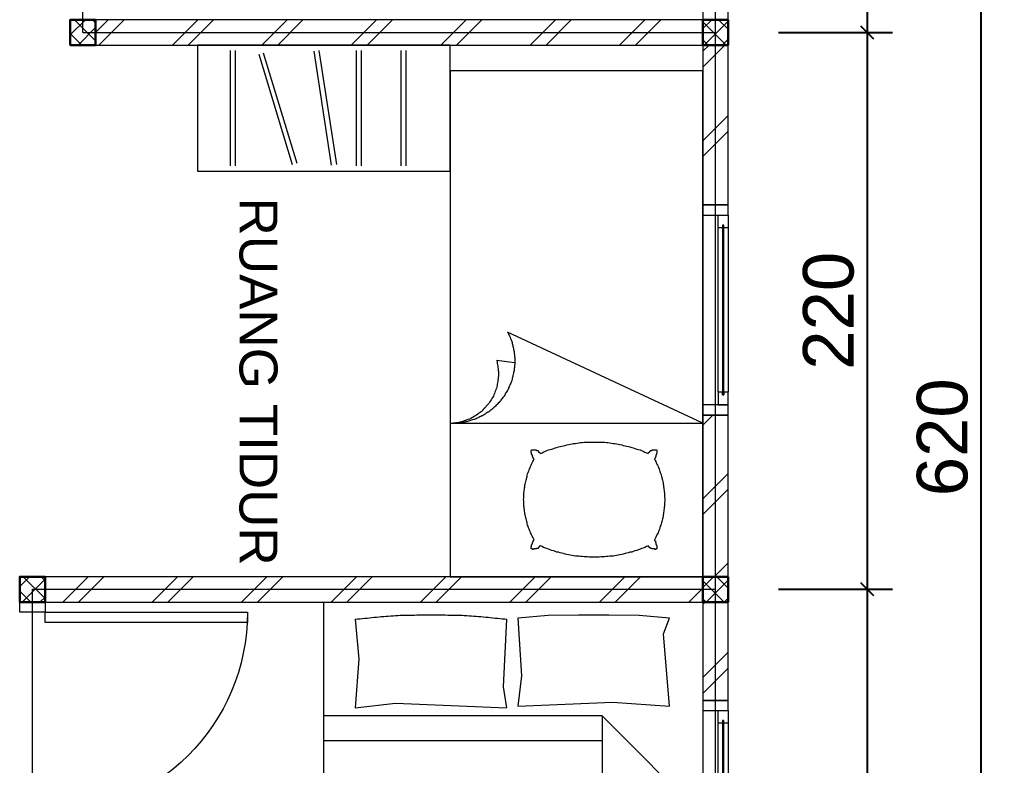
# Model space of a CAD drawing. Header units: millimetres. Extents: x -10 to 1564, y -8 to 383.
# Drawn here: x 83.9 to 91.7, y 3.01 to 8.9 of the extents above; entities that cross this region are included whole.
import ezdxf

# ---------------------------------------------------------------- set-up
doc = ezdxf.new("R2010")
doc.units = ezdxf.units.MM
doc.header["$MEASUREMENT"] = 0
doc.layers.get('0').update_dxf_attribs({"lineweight": 5})
for name, color, linetype, lineweight in [('ars', 11, 'Continuous', 0), ('FUR', 141, 'Continuous', 15), ('KOL', 1, 'Continuous', 30), ('KOLOM', 4, 'Continuous', 9), ('KUSEN', 6, 'Continuous', 15), ('not', 7, 'Continuous', 20), ('tem', 5, 'Continuous', 20), ('U', 6, 'Continuous', 20)]:
    doc.layers.add(name, color=color, linetype=linetype, lineweight=lineweight)
doc.layers.add('AS', color=1, linetype='Continuous', lineweight=5, plot=False)
doc.styles.get("Standard").update_dxf_attribs({"font": 'arial.ttf'})
doc.dimstyles.new('SK-50', dxfattribs={"dimscale": 0, "dimtxt": 0.4, "dimasz": 0.1, "dimexe": 0.2, "dimexo": 0, "dimgap": 0.1, "dimtad": 1, "dimdec": 0, "dimlfac": 50, "dimzin": 0, "dimdsep": 46, "dimtxsty": 'Standard', "dimblk": 'OBLIQUE', "dimcen": 0.09, "dimclrd": 256, "dimclre": 256, "dimclrt": 256, "dimadec": 0, "dimazin": 0, "dimtfac": 1, "dimtdec": 0, "dimtofl": 0, "dimtmove": 0, "dimatfit": 3, "dimldrblk": 'OBLIQUE', "dimfxl": 0, "dimtolj": 1, "dimtzin": 0, "dimarcsym": 0})
pattern_1 = [(45, (0.75003, 0), (-0.3535534, 0.3535534), []), (45, (0.87503, 0), (-0.3535534, 0.3535534), [])]

# ---------------------------------------------------------------- blocks, each defined once
blk = doc.blocks.new('P.80')
at = {"layer": 'KUSEN'}
for points in [[(-69.8094, -74.8368), (-69.7694, -74.8368), (-69.7694, -74.0368), (-69.8094, -74.0368)], [(-70.6094, -74.9368), (-70.5694, -74.9368), (-70.5694, -74.8368), (-70.6094, -74.8368)], [(-69.7694, -74.9368), (-69.7294, -74.9368), (-69.7294, -74.8368), (-69.7694, -74.8368)]]:
    blk.add_lwpolyline(points, close=True, dxfattribs=at)
blk.add_arc((-69.7694, -74.8368), 0.8, 90, 180, dxfattribs=at)
blk = doc.blocks.new('BED1')
at = {"layer": 'FUR', "linetype": 'Continuous'}
for points in [[(1.9976, 0), (1.9976, 1.4976), (0, 1.4976), (0, 0), (1.9976, 0)], [(1.5484, 1.0993), (1.1489, 1.0993), (1.1489, 1.4976), (1.5484, 1.0993)], [(1.9346, 1.3656), (1.9443, 1.2458), (1.9467, 1.1259), (1.9467, 1.0061), (1.9443, 0.8862), (1.9346, 0.7663), (1.707, 0.7809), (1.586, 0.7663), (1.6017, 1.1404), (1.586, 1.3656), (1.8717, 1.3426), (1.9346, 1.3656)], [(1.4492, 1.0993), (1.4492, 0)], [(1.5484, 1.0993), (1.5484, 0)], [(1.9298, 0.1235), (1.7724, 0.138), (1.5799, 0.1235), (1.5981, 0.2833), (1.5799, 0.7228), (1.6634, 0.7094), (1.9298, 0.7228)], [(1.9298, 0.1235), (1.931, 0.1332), (1.9322, 0.1429), (1.9334, 0.1513), (1.9346, 0.161), (1.9346, 0.1707), (1.9358, 0.1804), (1.937, 0.1889), (1.9383, 0.1985), (1.9383, 0.2082), (1.9395, 0.2179), (1.9407, 0.2264), (1.9407, 0.2361), (1.9419, 0.2458), (1.9419, 0.2542), (1.9431, 0.2639), (1.9431, 0.2736), (1.9443, 0.2833), (1.9443, 0.2918), (1.9455, 0.3015), (1.9455, 0.3111), (1.9455, 0.3208), (1.9467, 0.3293), (1.9467, 0.339), (1.9467, 0.3487), (1.9467, 0.3584), (1.9479, 0.3668), (1.9479, 0.3765), (1.9479, 0.3862), (1.9479, 0.3959), (1.9479, 0.4044), (1.9479, 0.414), (1.9479, 0.4237), (1.9479, 0.4334), (1.9479, 0.4419), (1.9479, 0.4516), (1.9479, 0.4613), (1.9479, 0.4709), (1.9479, 0.4794), (1.9467, 0.4891), (1.9467, 0.4988), (1.9467, 0.5085), (1.9467, 0.5169), (1.9455, 0.5266), (1.9455, 0.5363), (1.9455, 0.546), (1.9443, 0.5545), (1.9443, 0.5642), (1.9431, 0.5738), (1.9431, 0.5835), (1.9419, 0.592), (1.9419, 0.6017), (1.9407, 0.6114), (1.9407, 0.6199), (1.9395, 0.6295), (1.9383, 0.6392), (1.9383, 0.6489), (1.937, 0.6574), (1.9358, 0.6671), (1.9346, 0.6768), (1.9346, 0.6864), (1.9334, 0.6949), (1.9322, 0.7046), (1.931, 0.7143), (1.9298, 0.7228)]]:
    blk.add_lwpolyline(points, dxfattribs=at)
blk = doc.blocks.new('T. J1')
at = {"layer": 'KUSEN'}
for p, q in [((-0.77, 0), (-0.02, 0)), ((0.77, 0), (0.02, 0))]:
    blk.add_line(p, q, dxfattribs=at)
for points in [[(-0.81, 0), (-0.77, 0), (-0.77, 0.1), (-0.81, 0.1)], [(-0.02, 0), (0.02, 0), (0.02, 0.1), (-0.02, 0.1)], [(-0.02, 0), (0.02, 0), (0.02, 0.1), (-0.02, 0.1)], [(0.81, 0), (0.77, 0), (0.77, 0.1), (0.81, 0.1)]]:
    blk.add_lwpolyline(points, close=True, dxfattribs=at)
for points in [[(-0.72, 0.0775), (-0.72, 0.06), (-0.77, 0.06), (-0.77, 0.1), (-0.72, 0.1), (-0.72, 0.0825), (-0.73, 0.0825), (-0.73, 0.0775), (-0.72, 0.0775)], [(-0.72, 0.1), (-0.07, 0.1)], [(-0.07, 0.0775), (-0.07, 0.06), (-0.02, 0.06), (-0.02, 0.1), (-0.07, 0.1), (-0.07, 0.0825), (-0.06, 0.0825), (-0.06, 0.0775), (-0.07, 0.0775)], [(0.07, 0.0775), (0.07, 0.06), (0.02, 0.06), (0.02, 0.1), (0.07, 0.1), (0.07, 0.0825), (0.06, 0.0825), (0.06, 0.0775), (0.07, 0.0775)], [(0.72, 0.1), (0.07, 0.1)], [(0.72, 0.0775), (0.72, 0.06), (0.77, 0.06), (0.77, 0.1), (0.72, 0.1), (0.72, 0.0825), (0.73, 0.0825), (0.73, 0.0775), (0.72, 0.0775)], [(-0.07, 0.06), (-0.72, 0.06)], [(0.07, 0.06), (0.72, 0.06)]]:
    blk.add_lwpolyline(points, dxfattribs=at)
at = {"layer": 'KUSEN', "color": 141}
for points in [[(-0.73, 0.0775), (-0.06, 0.0775), (-0.06, 0.0825), (-0.73, 0.0825)], [(0.73, 0.0775), (0.06, 0.0775), (0.06, 0.0825), (0.73, 0.0825)]]:
    blk.add_lwpolyline(points, close=True, dxfattribs=at)
blk = doc.blocks.new('T. J2')
for p, q in [((0.2877, 0.1), (0.2877, 0.0825)), ((0.2877, 0.0775), (0.2877, 0.06))]:
    blk.add_line(p, q)
at = {"layer": 'KUSEN'}
blk.add_line((-0.4123, 0), (0.3377, 0), dxfattribs=at)
for points in [[(-0.4523, 0), (-0.4123, 0), (-0.4123, 0.1), (-0.4523, 0.1)], [(0.3377, 0), (0.3777, 0), (0.3777, 0.1), (0.3377, 0.1)], [(0.3377, 0), (0.3777, 0), (0.3777, 0.1), (0.3377, 0.1)]]:
    blk.add_lwpolyline(points, close=True, dxfattribs=at)
for points in [[(-0.3623, 0.0775), (-0.3623, 0.06), (-0.4123, 0.06), (-0.4123, 0.1), (-0.3623, 0.1), (-0.3623, 0.0825), (-0.3723, 0.0825), (-0.3723, 0.0775), (-0.3623, 0.0775)], [(-0.3623, 0.1), (0.2877, 0.1)], [(0.2877, 0.0775), (0.2877, 0.06), (0.3377, 0.06), (0.3377, 0.1), (0.2877, 0.1), (0.2877, 0.0825), (0.2977, 0.0825), (0.2977, 0.0775), (0.2877, 0.0775)], [(0.2877, 0.06), (-0.3623, 0.06)]]:
    blk.add_lwpolyline(points, dxfattribs=at)
at = {"layer": 'KUSEN', "color": 141}
blk.add_lwpolyline([(-0.3723, 0.0775), (0.2977, 0.0775), (0.2977, 0.0825), (-0.3723, 0.0825)], close=True, dxfattribs=at)
blk = doc.blocks.new('K 10.10')
at = {"layer": 'ars'}
h = blk.add_hatch(dxfattribs=at)
h.set_pattern_fill('_USER', color=256, scale=0.05, angle=45, double=1, pattern_type=0)
h.set_pattern_definition([(45, (1560.78834, 1375.80689), (-0.03535534, 0.03535534), []), (135, (1560.78834, 1375.80689), (-0.03535534, -0.03535534), [])])
h.paths.add_polyline_path([(1560.5383, 1380.4069), (1560.6383, 1380.4069), (1560.6383, 1380.5069), (1560.5383, 1380.5069)])
at = {"layer": 'KOL'}
blk.add_lwpolyline([(1560.5383, 1380.4069), (1560.6383, 1380.4069), (1560.6383, 1380.5069), (1560.5383, 1380.5069)], close=True, dxfattribs=at)
blk = doc.blocks.new('_Oblique')
at = {"color": 0, "linetype": 'ByBlock', "lineweight": -2}
blk.add_line((-0.5, -0.5), (0.5, 0.5), dxfattribs=at)
blk = doc.blocks.new('*D147')
at = {"layer": 'Defpoints', "color": 0}
for p in [(90.8011, 11.799), (90.8011, -0.601), (91.5011, -0.601)]:
    blk.add_point(p, dxfattribs=at)
at = {"layer": 'U', "lineweight": -2}
for p, q in [((90.8011, 11.799), (91.7011, 11.799)), ((91.5011, 11.799), (91.5011, -0.601)), ((90.8011, -0.601), (91.7011, -0.601))]:
    blk.add_line(p, q, dxfattribs=at)
at = {"layer": 'U', "lineweight": -2, "xscale": 0.1, "yscale": 0.1, "zscale": 0.1}
for p, rotation in [((91.5011, 11.799), 90), ((91.5011, -0.601), 270)]:
    blk.add_blockref('_Oblique', p, dxfattribs=dict(at, rotation=rotation))
at = {"layer": 'U', "insert": (91.1969, 5.599), "char_height": 0.4, "attachment_point": 5, "rotation": 90}
blk.add_mtext('\\A1;620', dxfattribs=at)
blk = doc.blocks.new('*D148')
at = {"layer": 'Defpoints', "color": 0}
for p in [(89.9011, 4.399), (89.9011, -0.601), (90.6011, -0.601)]:
    blk.add_point(p, dxfattribs=at)
at = {"layer": 'U', "lineweight": -2}
for p, q in [((89.9011, 4.399), (90.8011, 4.399)), ((90.6011, 4.399), (90.6011, -0.601)), ((89.9011, -0.601), (90.8011, -0.601))]:
    blk.add_line(p, q, dxfattribs=at)
at = {"layer": 'U', "lineweight": -2, "xscale": 0.1, "yscale": 0.1, "zscale": 0.1}
for p, rotation in [((90.6011, 4.399), 90), ((90.6011, -0.601), 270)]:
    blk.add_blockref('_Oblique', p, dxfattribs=dict(at, rotation=rotation))
at = {"layer": 'U', "insert": (90.2969, 1.899), "char_height": 0.4, "attachment_point": 5, "rotation": 90}
blk.add_mtext('\\A1;250', dxfattribs=at)
blk = doc.blocks.new('*D149')
at = {"layer": 'Defpoints', "color": 0}
for p in [(89.9011, 8.799), (89.9011, 4.399), (90.6011, 4.399)]:
    blk.add_point(p, dxfattribs=at)
at = {"layer": 'U', "lineweight": -2}
for p, q in [((89.9011, 8.799), (90.8011, 8.799)), ((90.6011, 8.799), (90.6011, 4.399)), ((89.9011, 4.399), (90.8011, 4.399))]:
    blk.add_line(p, q, dxfattribs=at)
at = {"layer": 'U', "lineweight": -2, "xscale": 0.1, "yscale": 0.1, "zscale": 0.1}
for p, rotation in [((90.6011, 8.799), 90), ((90.6011, 4.399), 270)]:
    blk.add_blockref('_Oblique', p, dxfattribs=dict(at, rotation=rotation))
at = {"layer": 'U', "insert": (90.2969, 6.599), "char_height": 0.4, "attachment_point": 5, "rotation": 90}
blk.add_mtext('\\A1;220', dxfattribs=at)
blk = doc.blocks.new('*D150')
at = {"layer": 'Defpoints', "color": 0}
for p in [(89.9011, 11.799), (89.9011, 8.799), (90.6011, 8.799)]:
    blk.add_point(p, dxfattribs=at)
at = {"layer": 'U', "lineweight": -2}
for p, q in [((89.9011, 11.799), (90.8011, 11.799)), ((90.6011, 11.799), (90.6011, 8.799)), ((89.9011, 8.799), (90.8011, 8.799))]:
    blk.add_line(p, q, dxfattribs=at)
at = {"layer": 'U', "lineweight": -2, "xscale": 0.1, "yscale": 0.1, "zscale": 0.1}
for p, rotation in [((90.6011, 11.799), 90), ((90.6011, 8.799), 270)]:
    blk.add_blockref('_Oblique', p, dxfattribs=dict(at, rotation=rotation))
at = {"layer": 'U', "insert": (90.2969, 10.299), "char_height": 0.4, "attachment_point": 5, "rotation": 90}
blk.add_mtext('\\A1;150', dxfattribs=at)

msp = doc.modelspace()

# ---------------------------------------------------------------- hatches: boundary and pattern name
at = {"layer": 'ars'}
h = msp.add_hatch(dxfattribs=at)
h.set_pattern_fill('TEMBOK', color=256, scale=0.5, style=0, double=1)
h.set_pattern_definition(pattern_1)
h.paths.add_polyline_path([(89.3026, 9.569), (89.3026, 8.899), (89.5026, 8.899), (89.5026, 9.569)])
h = msp.add_hatch(dxfattribs=at)
h.set_pattern_fill('TEMBOK', color=256, scale=0.5, style=0, double=1)
h.set_pattern_definition(pattern_1)
h.paths.add_polyline_path([(84.5026, 8.699), (89.3026, 8.699), (89.3026, 8.899), (84.5026, 8.899)])
h = msp.add_hatch(dxfattribs=at)
h.set_pattern_fill('TEMBOK', color=256, scale=0.5, style=0, double=1)
h.set_pattern_definition(pattern_1)
h.paths.add_polyline_path([(89.3026, 8.699), (89.3026, 7.4352), (89.5026, 7.4352), (89.5026, 8.699)])
h = msp.add_hatch(dxfattribs=at)
h.set_pattern_fill('TEMBOK', color=256, scale=0.5, style=0, double=1)
h.set_pattern_definition(pattern_1)
h.paths.add_polyline_path([(89.3026, 5.7752), (89.3026, 4.4963), (89.5026, 4.4963), (89.5026, 5.7752)])
h = msp.add_hatch(dxfattribs=at)
h.set_pattern_fill('TEMBOK', color=256, scale=0.5, style=0, double=1)
h.set_pattern_definition(pattern_1)
h.paths.add_polyline_path([(84.1026, 4.4963), (84.1026, 4.2963), (89.3026, 4.2963), (89.3025, 4.4963)])
h = msp.add_hatch(dxfattribs=at)
h.set_pattern_fill('TEMBOK', color=256, scale=0.5, style=0, double=1)
h.set_pattern_definition(pattern_1)
h.paths.add_polyline_path([(89.3026, 4.2963), (89.3026, 3.52), (89.5026, 3.52), (89.5026, 4.2963)])

# ---------------------------------------------------------------- linework, layer by layer
msp.add_lwpolyline([(89.3026, 4.4963), (89.3026, 8.4939)])
at = {"layer": 'AS'}
for p, q in [((84.4026, 8.799), (84.4026, 11.799)), ((89.4026, -0.601), (89.4026, 11.799)), ((84.4026, 8.799), (89.4026, 8.799)), ((84.0026, 4.399), (89.4026, 4.399)), ((84.0026, -0.601), (84.0026, 4.399))]:
    msp.add_line(p, q, dxfattribs=at)
at = {"layer": 'FUR'}
for p, q in [((87.305, 8.699), (85.3074, 8.699)), ((85.3074, 8.699), (85.3074, 7.7015)), ((87.305, 7.7015), (87.305, 8.699)), ((85.5689, 7.745), (85.5689, 8.6554)), ((85.6052, 8.6554), (85.6052, 7.745)), ((86.058, 7.7523), (85.7941, 8.624)), ((85.828, 8.6385), (86.0919, 7.7644)), ((86.3679, 7.7499), (86.2299, 8.6506)), ((86.2662, 8.6554), (86.4067, 7.7547)), ((86.5641, 7.745), (86.5641, 8.6554)), ((86.6004, 8.6554), (86.6004, 7.745)), ((86.9176, 7.745), (86.9176, 8.6554)), ((85.3074, 7.7015), (87.305, 7.7015))]:
    msp.add_line(p, q, dxfattribs=at)
for points in [[(86.9539, 8.6554), (86.9539, 7.745)], [(87.7602, 6.431), (87.7626, 6.4237), (87.7674, 6.4164), (87.7699, 6.4092), (87.7747, 6.4019), (87.7771, 6.3946), (87.7795, 6.3874), (87.782, 6.3777), (87.7868, 6.3704), (87.7892, 6.3632), (87.7917, 6.3559), (87.7941, 6.3486), (87.7965, 6.3414), (87.7989, 6.3317), (87.8013, 6.3244), (87.8013, 6.3172), (87.8038, 6.3099), (87.8062, 6.3026), (87.8062, 6.2929), (87.8086, 6.2857), (87.811, 6.2784), (87.811, 6.2711), (87.811, 6.2615), (87.8134, 6.2542), (87.8134, 6.2469), (87.8134, 6.2373), (87.8159, 6.23), (87.8159, 6.2227), (87.8159, 6.2155), (87.8159, 6.2058), (87.8159, 6.1985), (87.8159, 6.1912), (87.8159, 6.1816), (87.8159, 6.1743), (87.8134, 6.167), (87.8134, 6.1598), (87.8134, 6.1501), (87.811, 6.1428), (87.811, 6.1356), (87.811, 6.1283), (87.8086, 6.1186), (87.8062, 6.1113), (87.8062, 6.1041), (87.8038, 6.0968), (87.8013, 6.0871), (87.8013, 6.0799), (87.7989, 6.0726), (87.7965, 6.0653), (87.7941, 6.0581), (87.7917, 6.0484), (87.7892, 6.0411), (87.7868, 6.0339), (87.7844, 6.0266), (87.7795, 6.0193), (87.7771, 6.0121), (87.7747, 6.0048), (87.7723, 5.9975), (87.7674, 5.9903), (87.765, 5.983), (87.7602, 5.9757), (87.7578, 5.9685), (87.7529, 5.9612), (87.7481, 5.954), (87.7432, 5.9467), (87.7408, 5.9394), (87.736, 5.9322), (87.7311, 5.9249), (87.7263, 5.9201), (87.7214, 5.9128), (87.7166, 5.9055), (87.7118, 5.9007), (87.7069, 5.8934), (87.7021, 5.8862), (87.6972, 5.8813), (87.6924, 5.8741), (87.6851, 5.8692), (87.6803, 5.8619), (87.6754, 5.8571), (87.6682, 5.8523), (87.6633, 5.845), (87.6585, 5.8402), (87.6512, 5.8353), (87.6464, 5.8305), (87.6391, 5.8232), (87.6343, 5.8184), (87.627, 5.8135), (87.6197, 5.8087), (87.6149, 5.8038), (87.6076, 5.799), (87.6004, 5.7966), (87.5955, 5.7917), (87.5883, 5.7869), (87.581, 5.782), (87.5737, 5.7772), (87.5665, 5.7748), (87.5616, 5.7699), (87.5544, 5.7675), (87.5471, 5.7627), (87.5398, 5.7603), (87.5326, 5.7554), (87.5253, 5.753), (87.518, 5.7506), (87.5108, 5.7457), (87.5035, 5.7433), (87.4963, 5.7409), (87.489, 5.7385), (87.4817, 5.736), (87.472, 5.7336), (87.4648, 5.7312), (87.4575, 5.7288), (87.4503, 5.7264), (87.443, 5.7239), (87.4333, 5.7215), (87.426, 5.7215), (87.4188, 5.7191), (87.4115, 5.7167), (87.4018, 5.7167), (87.3946, 5.7142), (87.3873, 5.7142), (87.38, 5.7118), (87.3703, 5.7118), (87.3631, 5.7118), (87.3558, 5.7094), (87.3461, 5.7094), (87.3389, 5.7094), (87.3292, 5.7094), (87.3219, 5.7094), (87.3147, 5.7094), (87.305, 5.7094)], [(89.3026, 5.7118), (87.7578, 6.431)], [(87.673, 6.2058), (87.6754, 6.1937), (87.6779, 6.184), (87.6803, 6.1719), (87.6827, 6.1622), (87.6827, 6.1501), (87.6851, 6.1404), (87.6851, 6.1283), (87.6875, 6.1186), (87.6875, 6.1065), (87.6875, 6.0944), (87.6875, 6.0847), (87.6851, 6.0726), (87.6851, 6.0629), (87.6827, 6.0508), (87.6827, 6.0411), (87.6803, 6.029), (87.6779, 6.0193), (87.6754, 6.0072), (87.673, 5.9975), (87.6706, 5.9879), (87.6657, 5.9757), (87.6633, 5.9661), (87.6585, 5.9564), (87.6561, 5.9443), (87.6512, 5.9346), (87.6464, 5.9249), (87.6415, 5.9152), (87.6343, 5.9055), (87.6294, 5.8958), (87.6246, 5.8862), (87.6173, 5.8765), (87.6101, 5.8668), (87.6028, 5.8595), (87.5955, 5.8498), (87.5883, 5.8426), (87.581, 5.8329), (87.5737, 5.8256), (87.5665, 5.8184), (87.5568, 5.8087), (87.5495, 5.8014), (87.5423, 5.7942), (87.5326, 5.7893), (87.5229, 5.782), (87.5132, 5.7748), (87.5059, 5.7699), (87.4963, 5.7651), (87.4866, 5.7578), (87.4769, 5.753), (87.4672, 5.7481), (87.4575, 5.7433), (87.4454, 5.7385), (87.4357, 5.736), (87.426, 5.7312), (87.4164, 5.7288), (87.4042, 5.7239), (87.3946, 5.7215), (87.3825, 5.7191), (87.3728, 5.7167), (87.3607, 5.7142), (87.351, 5.7142), (87.3389, 5.7118), (87.3292, 5.7118), (87.3171, 5.7094), (87.305, 5.7094)], [(87.8159, 6.1864), (87.6706, 6.2058)], [(87.305, 5.7118), (89.3026, 5.7118)], [(88.0193, 5.4721), (88.0314, 5.477), (88.0459, 5.4842), (88.058, 5.4891), (88.0701, 5.4939), (88.0822, 5.4988), (88.0967, 5.5036), (88.1088, 5.506), (88.1234, 5.5109), (88.1355, 5.5157), (88.1476, 5.5181), (88.1621, 5.523), (88.1742, 5.5254), (88.1887, 5.5302), (88.2009, 5.5327), (88.2154, 5.5351), (88.2275, 5.5399), (88.242, 5.5423), (88.2541, 5.5448), (88.2687, 5.5472), (88.2808, 5.5496), (88.2953, 5.5496), (88.3098, 5.552), (88.3219, 5.5544), (88.3364, 5.5569), (88.3486, 5.5569), (88.3631, 5.5593), (88.3776, 5.5593), (88.3897, 5.5593), (88.4042, 5.5617), (88.4164, 5.5617), (88.4309, 5.5617), (88.4454, 5.5617), (88.4575, 5.5617), (88.472, 5.5617), (88.4841, 5.5617), (88.4987, 5.5593), (88.5132, 5.5593), (88.5253, 5.5593), (88.5398, 5.5569), (88.5519, 5.5569), (88.5665, 5.5544), (88.581, 5.552), (88.5931, 5.5496), (88.6076, 5.5496), (88.6197, 5.5472), (88.6343, 5.5448), (88.6464, 5.5423), (88.6609, 5.5399), (88.673, 5.5351), (88.6875, 5.5327), (88.6996, 5.5302), (88.7142, 5.5254), (88.7263, 5.523), (88.7408, 5.5181), (88.7529, 5.5157), (88.765, 5.5109), (88.7795, 5.506), (88.7917, 5.5036), (88.8062, 5.4988), (88.8183, 5.4939), (88.8304, 5.4891), (88.8449, 5.4818), (88.857, 5.477), (88.8691, 5.4721)], [(87.9684, 5.4261), (87.966, 5.4261), (87.966, 5.4285), (87.9636, 5.4285), (87.9636, 5.4334), (87.9611, 5.4334), (87.9611, 5.4382), (87.9611, 5.4382), (87.9611, 5.4431), (87.9587, 5.4431), (87.9587, 5.4479), (87.9563, 5.4479), (87.9563, 5.4527), (87.9563, 5.4527), (87.9563, 5.4576), (87.9539, 5.4576), (87.9539, 5.46), (87.9515, 5.46), (87.9515, 5.4649), (87.949, 5.4649), (87.949, 5.4745), (87.949, 5.4745), (87.949, 5.4794), (87.9466, 5.4794), (87.9466, 5.4939), (87.949, 5.4939), (87.949, 5.4963), (87.949, 5.4963), (87.949, 5.4988), (87.9563, 5.4988), (87.9563, 5.5012), (87.9563, 5.5012), (87.9563, 5.5012), (87.9636, 5.5012), (87.9636, 5.5012), (87.966, 5.5012), (87.966, 5.4988), (87.9854, 5.4988), (87.9854, 5.4963), (87.9878, 5.4963), (87.9878, 5.4939), (87.9926, 5.4939), (87.9926, 5.4939), (87.9999, 5.4939), (87.9999, 5.4891), (88.0047, 5.4891), (88.0047, 5.4842), (88.0047, 5.4842), (88.0047, 5.4818), (88.0096, 5.4818), (88.0096, 5.4794), (88.0144, 5.4794), (88.0144, 5.477), (88.0144, 5.477), (88.0168, 5.477), (88.0168, 5.4745), (88.0168, 5.4745)], [(88.8691, 5.4745), (88.8716, 5.4745)], [(88.8716, 5.4745), (88.8716, 5.477), (88.8716, 5.477), (88.8716, 5.477), (88.874, 5.477), (88.874, 5.4794), (88.8764, 5.4794), (88.8764, 5.4818), (88.8812, 5.4818), (88.8812, 5.4842), (88.8837, 5.4842), (88.8837, 5.4891), (88.8885, 5.4891), (88.8885, 5.4939), (88.8958, 5.4939), (88.8958, 5.4939), (88.8982, 5.4939), (88.8982, 5.4963), (88.903, 5.4963), (88.903, 5.4988), (88.92, 5.4988), (88.92, 5.5012), (88.9224, 5.5012), (88.9224, 5.5012), (88.9297, 5.5012), (88.9297, 5.5012), (88.9321, 5.5012), (88.9321, 5.4988), (88.9369, 5.4988), (88.9369, 5.4963), (88.9394, 5.4963), (88.9394, 5.4939), (88.9394, 5.4939), (88.9394, 5.4794), (88.9394, 5.4794), (88.9394, 5.4745), (88.9369, 5.4745), (88.9369, 5.4649), (88.9345, 5.4649), (88.9345, 5.46), (88.9321, 5.46), (88.9321, 5.4576), (88.9321, 5.4576), (88.9321, 5.4527), (88.9297, 5.4527), (88.9297, 5.4479), (88.9272, 5.4479), (88.9272, 5.4431), (88.9272, 5.4431), (88.9272, 5.4382), (88.9248, 5.4382), (88.9248, 5.4334), (88.9224, 5.4334), (88.9224, 5.4285), (88.92, 5.4285), (88.92, 5.4261), (88.92, 5.4261)], [(87.9684, 4.7893), (87.9636, 4.799), (87.9587, 4.8087), (87.9539, 4.8184), (87.949, 4.8281), (87.9442, 4.8353), (87.9394, 4.845), (87.9369, 4.8547), (87.9321, 4.8644), (87.9297, 4.8741), (87.9248, 4.8837), (87.9224, 4.8958), (87.9176, 4.9055), (87.9151, 4.9152), (87.9127, 4.9249), (87.9103, 4.9346), (87.9079, 4.9443), (87.9055, 4.954), (87.903, 4.9636), (87.9006, 4.9757), (87.8982, 4.9854), (87.8958, 4.9951), (87.8958, 5.0048), (87.8934, 5.0145), (87.8934, 5.0242), (87.8909, 5.0363), (87.8909, 5.046), (87.8885, 5.0557), (87.8885, 5.0653), (87.8885, 5.0774), (87.8885, 5.0871), (87.8885, 5.0968), (87.8861, 5.1065), (87.8885, 5.1186), (87.8885, 5.1283), (87.8885, 5.138), (87.8885, 5.1477), (87.8885, 5.1573), (87.8909, 5.1695), (87.8909, 5.1791), (87.8934, 5.1888), (87.8934, 5.1985), (87.8958, 5.2082), (87.8958, 5.2203), (87.8982, 5.23), (87.9006, 5.2397), (87.903, 5.2494), (87.9055, 5.259), (87.9079, 5.2687), (87.9103, 5.2808), (87.9127, 5.2905), (87.9151, 5.3002), (87.9176, 5.3099), (87.9224, 5.3196), (87.9248, 5.3293), (87.9297, 5.3389), (87.9321, 5.3486), (87.9369, 5.3583), (87.9394, 5.368), (87.9442, 5.3777), (87.949, 5.3874), (87.9539, 5.3971), (87.9587, 5.4067), (87.9636, 5.4164), (87.9684, 5.4261)], [(88.92, 5.4261), (88.9248, 5.4164), (88.9297, 5.4067), (88.9345, 5.3971), (88.9394, 5.3874), (88.9442, 5.3777), (88.949, 5.368), (88.9515, 5.3583), (88.9563, 5.3486), (88.9587, 5.3389), (88.9636, 5.3293), (88.966, 5.3196), (88.9708, 5.3099), (88.9733, 5.3002), (88.9757, 5.2905), (88.9781, 5.2808), (88.9805, 5.2687), (88.9829, 5.259), (88.9854, 5.2494), (88.9878, 5.2397), (88.9902, 5.23), (88.9926, 5.2203), (88.9926, 5.2082), (88.995, 5.1985), (88.995, 5.1888), (88.9975, 5.1791), (88.9975, 5.1695), (88.9999, 5.1573), (88.9999, 5.1477), (88.9999, 5.138), (88.9999, 5.1283), (89.0023, 5.1162), (89.0023, 5.1065), (89.0023, 5.0968), (88.9999, 5.0871), (88.9999, 5.0774), (88.9999, 5.0653), (88.9999, 5.0557), (88.9975, 5.046), (88.9975, 5.0363), (88.995, 5.0242), (88.995, 5.0145), (88.9926, 5.0048), (88.9926, 4.9951), (88.9902, 4.9854), (88.9878, 4.9757), (88.9854, 4.9636), (88.9829, 4.954), (88.9805, 4.9443), (88.9781, 4.9346), (88.9757, 4.9249), (88.9733, 4.9152), (88.9708, 4.9055), (88.966, 4.8958), (88.9636, 4.8837), (88.9587, 4.8741), (88.9563, 4.8644), (88.9515, 4.8547), (88.949, 4.845), (88.9442, 4.8353), (88.9394, 4.8281), (88.9345, 4.8184), (88.9297, 4.8087), (88.9248, 4.799), (88.92, 4.7893)], [(88.0168, 4.7409), (88.0168, 4.7409), (88.0168, 4.7409), (88.0144, 4.7409), (88.0144, 4.7385), (88.0144, 4.736), (88.0096, 4.736), (88.0096, 4.7312), (88.0047, 4.7312), (88.0047, 4.7288), (88.0047, 4.7288), (88.0047, 4.7264), (87.9999, 4.7264), (87.9999, 4.7215), (87.9926, 4.7215), (87.9926, 4.7191), (87.9878, 4.7191), (87.9878, 4.7167), (87.9854, 4.7167), (87.9854, 4.7167), (87.966, 4.7167), (87.966, 4.7142), (87.9636, 4.7142), (87.9636, 4.7118), (87.9563, 4.7118), (87.9563, 4.7142), (87.9563, 4.7142), (87.9563, 4.7167), (87.949, 4.7167), (87.949, 4.7167), (87.949, 4.7167), (87.949, 4.7215), (87.9466, 4.7215), (87.9466, 4.736), (87.949, 4.736), (87.949, 4.7409), (87.949, 4.7409), (87.949, 4.7481), (87.9515, 4.7481), (87.9515, 4.753), (87.9539, 4.753), (87.9539, 4.7578), (87.9563, 4.7578), (87.9563, 4.7603), (87.9563, 4.7603), (87.9563, 4.7675), (87.9587, 4.7675), (87.9587, 4.7724), (87.9611, 4.7724), (87.9611, 4.7796), (87.9611, 4.7796), (87.9611, 4.782), (87.9636, 4.782), (87.9636, 4.7845), (87.966, 4.7845), (87.966, 4.7893), (87.9684, 4.7893)], [(88.92, 4.7893), (88.92, 4.7893), (88.92, 4.7845), (88.9224, 4.7845), (88.9224, 4.782), (88.9248, 4.782), (88.9248, 4.7796), (88.9272, 4.7796), (88.9272, 4.7724), (88.9272, 4.7724), (88.9272, 4.7675), (88.9297, 4.7675), (88.9297, 4.7603), (88.9321, 4.7603), (88.9321, 4.7578), (88.9321, 4.7578), (88.9321, 4.753), (88.9345, 4.753), (88.9345, 4.7481), (88.9369, 4.7481), (88.9369, 4.7409), (88.9394, 4.7409), (88.9394, 4.736), (88.9394, 4.736), (88.9394, 4.7215), (88.9394, 4.7215), (88.9394, 4.7167), (88.9369, 4.7167), (88.9369, 4.7167), (88.9321, 4.7167), (88.9321, 4.7142), (88.9297, 4.7142), (88.9297, 4.7118), (88.9224, 4.7118), (88.9224, 4.7142), (88.92, 4.7142), (88.92, 4.7167), (88.903, 4.7167), (88.903, 4.7167), (88.8982, 4.7167), (88.8982, 4.7191), (88.8958, 4.7191), (88.8958, 4.7215), (88.8885, 4.7215), (88.8885, 4.7264), (88.8837, 4.7264), (88.8837, 4.7288), (88.8812, 4.7288), (88.8812, 4.7312), (88.8764, 4.7312), (88.8764, 4.736), (88.874, 4.736), (88.874, 4.7385), (88.8716, 4.7385), (88.8716, 4.7409), (88.8716, 4.7409), (88.8716, 4.7409), (88.8691, 4.7409)], [(88.8691, 4.7409), (88.857, 4.736), (88.8449, 4.7288), (88.8304, 4.7239), (88.8183, 4.7191), (88.8062, 4.7142), (88.7917, 4.7094), (88.7795, 4.7046), (88.765, 4.7021), (88.7529, 4.6973), (88.7408, 4.6925), (88.7263, 4.69), (88.7142, 4.6852), (88.6996, 4.6828), (88.6875, 4.6804), (88.673, 4.6755), (88.6609, 4.6731), (88.6464, 4.6707), (88.6343, 4.6682), (88.6197, 4.6658), (88.6076, 4.6634), (88.5931, 4.661), (88.5786, 4.661), (88.5665, 4.6586), (88.5519, 4.6561), (88.5398, 4.6561), (88.5253, 4.6537), (88.5132, 4.6537), (88.4987, 4.6537), (88.4841, 4.6513), (88.472, 4.6513), (88.4575, 4.6513), (88.4454, 4.6513), (88.4309, 4.6513), (88.4164, 4.6513), (88.4042, 4.6513), (88.3897, 4.6537), (88.3776, 4.6537), (88.3631, 4.6537), (88.3486, 4.6561), (88.3364, 4.6561), (88.3219, 4.6586), (88.3098, 4.661), (88.2953, 4.661), (88.2808, 4.6634), (88.2687, 4.6658), (88.2541, 4.6682), (88.242, 4.6707), (88.2275, 4.6731), (88.2154, 4.6755), (88.2009, 4.6804), (88.1887, 4.6828), (88.1742, 4.6852), (88.1621, 4.69), (88.1476, 4.6925), (88.1355, 4.6973), (88.1234, 4.7021), (88.1088, 4.7046), (88.0967, 4.7094), (88.0822, 4.7142), (88.0701, 4.7191), (88.058, 4.7239), (88.0435, 4.7288), (88.0314, 4.736), (88.0193, 4.7409)]]:
    msp.add_lwpolyline(points, dxfattribs=at)
msp.add_lwpolyline([(87.305, 4.4963), (89.3026, 4.4963), (89.3026, 8.4939), (87.305, 8.4939)], close=True, dxfattribs=at)
at = {"layer": 'tem'}
for points in [[(89.3026, 9.569), (89.3026, 8.899), (89.5026, 8.899), (89.5026, 9.569)], [(84.5026, 8.699), (89.3026, 8.699), (89.3026, 8.899), (84.5026, 8.899)], [(89.3026, 8.699), (89.3026, 7.4352), (89.5026, 7.4352), (89.5026, 8.699)], [(89.3026, 5.7752), (89.3026, 4.4963), (89.5026, 4.4963), (89.5026, 5.7752)], [(89.3026, 4.2963), (89.3026, 3.52), (89.5026, 3.52), (89.5026, 4.2963)]]:
    msp.add_lwpolyline(points, close=True, dxfattribs=at)
at = {"layer": 'tem', "ltscale": 2}
msp.add_lwpolyline([(84.1026, 4.4963), (84.1026, 4.2963), (89.3026, 4.2963), (89.3026, 4.4963)], close=True, dxfattribs=at)

# ---------------------------------------------------------------- block references
at = {"layer": 'FUR', "xscale": -2, "yscale": 2, "zscale": 2, "rotation": 270}
msp.add_blockref('BED1', (86.3074, 0.3012), dxfattribs=at)
at = {"layer": 'KOLOM', "extrusion": (0, 0, -1), "yscale": 2, "zscale": -2, "rotation": 270}
for p, xscale in [((-2845.3163, 3129.9757), 2), ((-2850.3163, 3129.9757), 2), ((-2844.9163, 3125.573), 2), ((-2850.3163, -3116.7803), -2)]:
    msp.add_blockref('K 10.10', p, dxfattribs=dict(at, xscale=xscale))
at = {"layer": 'KUSEN', "yscale": 2, "zscale": 2, "rotation": 270}
for name, p, xscale in [('T. J2', (89.3026, 6.5306), 2), ('P.80', (233.7762, 143.7551), -2), ('T. J1', (89.3026, 1.9), 2)]:
    msp.add_blockref(name, p, dxfattribs=dict(at, xscale=xscale))

# ---------------------------------------------------------------- texts
at = {"layer": 'not', "insert": (85.6356, 7.6103), "char_height": 0.3, "attachment_point": 7, "rotation": 270}
msp.add_mtext_dynamic_manual_height_columns('\\pi0.11608;RUANG TIDUR', width=3.104258, gutter_width=1, heights=[0], dxfattribs=at)

# ---------------------------------------------------------------- dimensions: what is measured, and where the dimension line sits
at = {"layer": 'U'}
for base, p1, p2, picture, middle in [((90.6011, 8.799), (89.9011, 11.799), (89.9011, 8.799), '*D150', (90.6011, 10.299)), ((91.5011, -0.601), (90.8011, 11.799), (90.8011, -0.601), '*D147', (91.5011, 5.599)), ((90.6011, 4.399), (89.9011, 8.799), (89.9011, 4.399), '*D149', (90.6011, 6.599)), ((90.6011, -0.601), (89.9011, 4.399), (89.9011, -0.601), '*D148', (90.6011, 1.899))]:
    dim = msp.add_linear_dim(base=base, p1=p1, p2=p2, angle=270, dimstyle='SK-50', override={"dimscale": 1}, dxfattribs=at)
    dim.commit()
    dim.dimension.update_dxf_attribs({"geometry": picture, "text_midpoint": middle, "dimtype": 160})

doc.saveas('drawing.dxf')
